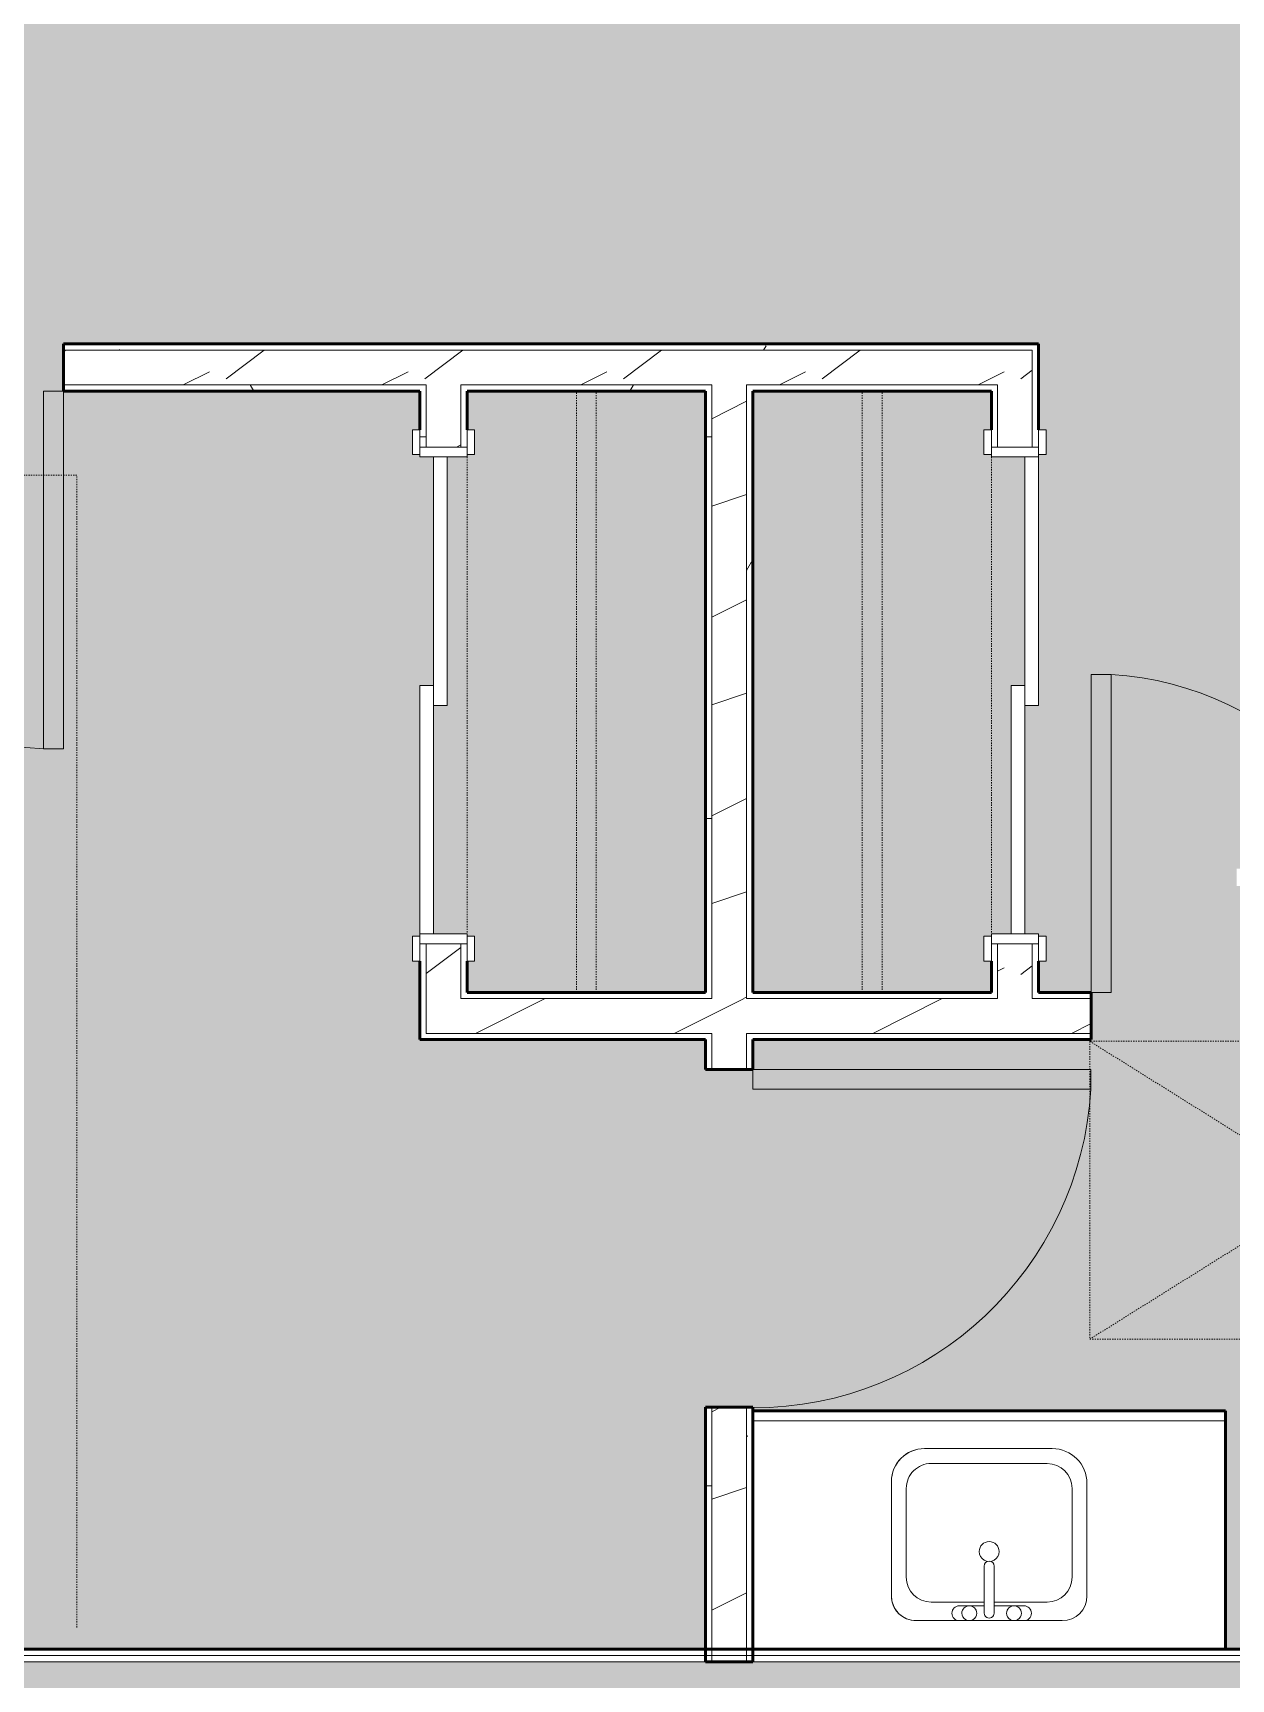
# Model space of a CAD drawing. Header units: inches. Extents: x -4294 to -464, y 9706 to 12475.
# Drawn here: x -3676.9 to -3556.3, y 10838.2 to 11003.9 of the extents above; entities that cross this region are included whole.
import ezdxf

# ---------------------------------------------------------------- set-up
doc = ezdxf.new("R2010")
doc.units = ezdxf.units.IN
doc.header["$MEASUREMENT"] = 0
doc.linetypes.add('Dash', pattern=[0.25, 0.125, -0.125])
for name, color, linetype, lineweight in [('0-1', 7, 'Continuous', 5), ('0-2', 50, 'Continuous', 13), ('A-AREA-PATT-5', 41, 'Continuous', 9), ('A-DOOR-1', 7, 'Continuous', 9), ('A-DOOR-2', 90, 'Continuous', 20), ('A-DOOR-FRAM-1', 90, 'Continuous', 20), ('A-GENM-HDLN-1', 7, 'Dash', 9), ('A-WALL', 113, 'Continuous', 13), ('A-WALL-2', 250, 'Continuous', 50), ('A-WALL-3', 50, 'Continuous', 13), ('A-WALL-PATT-1', 7, 'Continuous', 9), ('A-WALL-PATT-2', 8, 'Continuous', 9), ('A-WALL-PATT-5', 111, 'Continuous', 9), ('I-FURN-1', 7, 'Continuous', 9), ('I-FURN-HDLN-1', 7, 'Dash', 9), ('I-WALL-1', 2, 'Continuous', 50), ('P-SANR-FIXT-1', 7, 'Continuous', 9), ('Q-CASE-1', 250, 'Continuous', 50), ('Q-CASE-2', 7, 'Continuous', 9), ('Q-CASE-HDLN-1', 7, 'Dash', 9)]:
    doc.layers.add(name, color=color, linetype=linetype, lineweight=lineweight)
pattern_1 = [(0, (0, 0), (38.4, 9.6), [1.584, -27.216, 1.584, -27.216, -153.6]), (0, (0, 0), (38.4, 9.6), [-57.6, 1.584, -56.016, 1.584, -27.216, -67.2]), (0, (0, 0), (38.4, 9.6), [-144, 1.584, -17.616, 1.584, -46.416]), (120, (14.4, 4.8), (-27.513844, 28.4553755), [1.584, -27.216, 1.584, -27.216, -153.6]), (120, (14.4, 4.8), (-27.513844, 28.4553755), [-57.6, 1.584, -56.016, 1.584, -27.216, -67.2]), (120, (14.4, 4.8), (-27.513844, 28.4553755), [-144, 1.584, -17.616, 1.584, -46.416]), (240, (19.2, 24), (-10.886156, -38.0553755), [1.584, -27.216, 1.584, -27.216, -153.6]), (240, (19.2, 24), (-10.886156, -38.0553755), [-57.6, 1.584, -56.016, 1.584, -27.216, -67.2]), (240, (19.2, 24), (-10.886156, -38.0553755), [-144, 1.584, -17.616, 1.584, -46.416])]
pattern_2 = [(216.87, (7.997, 19.992), (59.9755286, 39.9843071), [9.996, -89.964]), (206.565, (19.992, 13.994), (-19.991807, -19.992219), [22.352, -22.352]), (198.435, (19.992, 3.998), (-39.983821, -19.991955), [12.644, -50.576])]

# ---------------------------------------------------------------- blocks, each defined once
blk = doc.blocks.new('Single-Flush - 32_ x 84_-1372863-FLOOR PLAN - 2ND FLOOR')
at = {"layer": 'A-DOOR-1'}
blk.add_arc((16, -2.38), 32.07, 180, 266.4241, dxfattribs=at)
at = {"layer": 'A-DOOR-2'}
for p, q in [((14, -2.38), (14, -34.38)), ((16, -2.38), (14, -2.38)), ((16, -2.38), (16, -34.38)), ((16, -34.38), (14, -34.38))]:
    blk.add_line(p, q, dxfattribs=at)
blk = doc.blocks.new('Single-Flush - 36_ x 84_-1372824-FLOOR PLAN - 2ND FLOOR')
at = {"layer": 'A-DOOR-1'}
blk.add_arc((18, -2.38), 36.07, 180, 266.8211, dxfattribs=at)
at = {"layer": 'A-DOOR-2'}
for p, q in [((16, -2.38), (16, -38.39)), ((18, -2.38), (16, -2.38)), ((18, -2.38), (18, -38.39)), ((18, -38.39), (16, -38.39))]:
    blk.add_line(p, q, dxfattribs=at)
blk = doc.blocks.new('Single-Flush - 34_ x 84_-1372834-FLOOR PLAN - 2ND FLOOR')
at = {"layer": 'A-DOOR-1'}
blk.add_arc((17, -2.38), 34.07, 180, 266.6343, dxfattribs=at)
at = {"layer": 'A-DOOR-2'}
for p, q in [((15, -2.38), (15, -36.38)), ((17, -2.38), (15, -2.38)), ((17, -2.38), (17, -36.38)), ((17, -36.38), (15, -36.38))]:
    blk.add_line(p, q, dxfattribs=at)
blk = doc.blocks.new('M_Sink Vanity-Square - 500 x 440mm-1352614-FLOOR PLAN - 2ND FLOOR')
at = {"layer": 'P-SANR-FIXT-1'}
for p, q in [((7.96, 7.09), (-6.72, 7.09)), ((7.96, 7.09), (-6.72, 7.09)), ((3.62, 7.09), (-2.88, 7.09)), ((0.12, 5.22), (-5.22, 5.22)), ((-2.88, 5.59), (0.12, 5.59)), ((0.12, 6.33), (0.12, 1.59)), ((1.12, 6.33), (1.12, 1.59)), ((1.12, 5.59), (3.62, 5.59)), ((6.46, 5.22), (1.12, 5.22)), ((-9.22, 4.59), (-9.22, -6.73)), ((-9.22, 4.59), (-9.22, -6.73)), ((10.46, -6.91), (10.46, 4.59)), ((10.46, -6.91), (10.46, 4.59)), ((-7.72, 2.72), (-7.72, -6.23)), ((8.96, -6.23), (8.96, 2.72)), ((-5.22, -8.73), (6.46, -8.73)), ((-5.72, -10.23), (7.14, -10.23)), ((-5.72, -10.23), (7.14, -10.23))]:
    blk.add_line(p, q, dxfattribs=at)
for centre, radius, start, end in [((-6.72, 4.59), 2.5, 90, 180), ((-6.72, 4.59), 2.5, 90, 180), ((-2.88, 6.34), 0.75, 90, 270), ((-1.88, 6.34), 0.75, 360, 180), ((0.62, 6.33), 0.5, 360, 180), ((2.62, 6.34), 0.75, 360, 180), ((3.62, 6.34), 0.75, 270, 90), ((7.96, 4.59), 2.5, 0, 90), ((7.96, 4.59), 2.5, 360, 90), ((-5.22, 2.72), 2.5, 90, 180), ((-1.88, 6.34), 0.75, 180, 0), ((2.62, 6.34), 0.75, 180, 360), ((6.46, 2.72), 2.5, 0, 90), ((0.62, 0.13), 1, 360, 180), ((0.62, 0.13), 1, 180, 0), ((0.62, 1.59), 0.5, 180, 0), ((-5.22, -6.23), 2.5, 180, 270), ((6.46, -6.23), 2.5, 270, 0), ((-5.72, -6.73), 3.5, 180, 270), ((-5.72, -6.73), 3.5, 180, 270), ((7.14, -6.91), 3.32, 270, 360), ((7.14, -6.91), 3.32, 270, 0)]:
    blk.add_arc(centre, radius, start, end, dxfattribs=at)
blk = doc.blocks.new('OD_CW_Base Cabinet - OD_CW_Base Cabinet-1870313-FLOOR PLAN - 2ND FLOOR')
at = {"layer": 'Q-CASE-1'}
for p, q in [((0.74, 0), (48.31, 0)), ((48.31, 0), (48.31, -24))]:
    blk.add_line(p, q, dxfattribs=at)
at = {"layer": 'Q-CASE-2'}
for p, q in [((0.74, 0), (48.31, 0)), ((48.31, -1), (0.74, -1)), ((0.74, -1), (48.31, -1)), ((48.31, 0), (48.31, -1)), ((48.31, -1), (48.31, -24))]:
    blk.add_line(p, q, dxfattribs=at)
blk = doc.blocks.new('OD_CW_Closet - OD_CW_Closet-1901942-FLOOR PLAN - 2ND FLOOR')
at = {"layer": 'Q-CASE-HDLN-1'}
for p, q in [((0.74, -24), (0.74, 0)), ((0.74, 0), (61.26, 0)), ((61.26, 0), (61.26, -24)), ((0.74, -11), (61.26, -11)), ((0.74, -13), (61.26, -13)), ((3.89, -24), (0.74, -24)), ((54.64, -24), (6.64, -24)), ((61.26, -24), (57.39, -24))]:
    blk.add_line(p, q, dxfattribs=at)
blk = doc.blocks.new('ADA Clearances - 30_x48_-1721371-FLOOR PLAN - 2ND FLOOR')
at = {"layer": 'A-GENM-HDLN-1'}
for p, q in [((15, -24), (-15, 24)), ((-15, -24), (15, 24)), ((15, 24), (-15, 24)), ((-15, 24), (-15, -24)), ((15, 8.9), (15, 24)), ((15, -24), (15, 6.44)), ((-15, -24), (15, -24))]:
    blk.add_line(p, q, dxfattribs=at)
blk = doc.blocks.new('Bed-Standard - King 78_ x 80_-V8-FLOOR PLAN - 2ND FLOOR')
at = {"layer": 'I-FURN-1'}
for p, q in [((49.69, 38.2), (-28.31, 38.2)), ((-28.31, 38.2), (-28.31, -41.8)), ((49.69, -41.8), (49.69, 38.2)), ((-25.31, 36.2), (-25.31, 24.2)), ((-25.31, 36.2), (46.69, 36.2)), ((46.69, 36.2), (46.69, 24.2)), ((49.69, 24.2), (-28.31, 17.63)), ((-25.31, 24.2), (46.69, 24.2)), ((-28.31, -41.8), (49.69, -41.8))]:
    blk.add_line(p, q, dxfattribs=at)
at = {"layer": 'I-FURN-HDLN-1'}
for p, q in [((-64.31, 38.2), (-64.31, -77.8)), ((73.69, -77.8), (73.69, 38.2)), ((-64.31, -77.8), (73.69, -77.8))]:
    blk.add_line(p, q, dxfattribs=at)
blk = doc.blocks.new('FOLDING_SLIDING CLOSET - 48_ x 80_-1372832-FLOOR PLAN - 2ND FLOOR')
at = {"layer": 'A-DOOR-1'}
for p, q in [((-24.25, 3), (-26.75, 3)), ((-26.75, 3), (-26.75, 2.25)), ((-26.75, 2.25), (-24.25, 2.25)), ((-24.25, 2.25), (-24.25, 3)), ((26.75, 3), (24.25, 3)), ((24.25, 3), (24.25, 2.25)), ((24.25, 2.25), (26.75, 2.25)), ((26.75, 2.25), (26.75, 3)), ((-24.25, -2.5), (-26.75, -2.5)), ((-26.75, -2.5), (-26.75, -3.25)), ((-26.75, -3.25), (-24.25, -3.25)), ((-24.25, -3.25), (-24.25, -2.5)), ((26.75, -2.5), (24.25, -2.5)), ((24.25, -2.5), (24.25, -3.25)), ((24.25, -3.25), (26.75, -3.25)), ((26.75, -3.25), (26.75, -2.5))]:
    blk.add_line(p, q, dxfattribs=at)
at = {"layer": 'A-DOOR-2'}
for p, q in [((1, 2.25), (-24, 2.25)), ((-24, 2.25), (-24, 0.87)), ((1, 0.87), (1, 2.25)), ((-24, 0.87), (1, 0.87)), ((24, 0.87), (-1, 0.87)), ((-1, 0.87), (-1, -0.5)), ((24, -0.5), (24, 0.87)), ((-1, -0.5), (24, -0.5))]:
    blk.add_line(p, q, dxfattribs=at)
at = {"layer": 'A-DOOR-FRAM-1'}
for p, q in [((-24, 2.25), (-25, 2.25)), ((-25, 2.25), (-25, -2.5)), ((-24, -2.5), (-24, 2.25)), ((24, 2.25), (24, -2.5)), ((25, 2.25), (24, 2.25)), ((25, -2.5), (25, 2.25)), ((-25, -2.5), (-24, -2.5)), ((24, -2.5), (25, -2.5))]:
    blk.add_line(p, q, dxfattribs=at)
blk = doc.blocks.new('OD_CW_Closet - OD_CW_Closet-1902250-FLOOR PLAN - 2ND FLOOR')
at = {"layer": 'Q-CASE-HDLN-1'}
for p, q in [((3.89, 24), (0.74, 24)), ((0.74, 24), (0.74, 0)), ((54.64, 24), (6.64, 24)), ((61.26, 24), (57.39, 24)), ((61.26, 0), (61.26, 24)), ((0.74, 13), (61.26, 13)), ((0.74, 11), (61.26, 11)), ((0.74, 0), (61.26, 0))]:
    blk.add_line(p, q, dxfattribs=at)
blk = doc.blocks.new('CTR - 1st Phase - Unit Layouts_rvt-1-FLOOR PLAN - 2ND FLOOR')
at = {"layer": 'A-WALL-PATT-1'}
h = blk.add_hatch(dxfattribs=at)
h.set_pattern_fill('FP_1', color=256, style=0, pattern_type=2)
h.set_pattern_definition(pattern_1)
h.paths.add_polyline_path([(-3718.9, 10971.96), (-3709.8, 10971.96), (-3709.8, 10972.59), (-3852.47, 10972.59), (-3852.47, 10971.96), (-3780.55, 10971.96)], flags=0)
h.paths.add_polyline_path([(-3579.8, 10971.96), (-3576.3, 10971.96), (-3576.3, 10972.59), (-3673.8, 10972.59), (-3673.8, 10971.96), (-3580.42, 10971.96)], flags=0)
h = blk.add_hatch(dxfattribs=at)
h.set_pattern_fill('FP_1', color=256, style=0, pattern_type=2)
h.set_pattern_definition(pattern_1)
h.paths.add_polyline_path([(-3851.85, 10967.84), (-3709.8, 10967.84), (-3709.8, 10968.46), (-3852.47, 10968.46), (-3852.47, 10967.84)], flags=0)
h.paths.add_polyline_path([(-3637.92, 10967.84), (-3637.3, 10967.84), (-3637.3, 10968.46), (-3673.8, 10968.46), (-3673.8, 10967.84), (-3670.29, 10967.84)], flags=0)
h.paths.add_polyline_path([(-3633.17, 10967.84), (-3608.55, 10967.84), (-3608.55, 10968.46), (-3633.8, 10968.46), (-3633.8, 10967.84)], flags=0)
h.paths.add_polyline_path([(-3605.05, 10967.84), (-3580.42, 10967.84), (-3580.42, 10968.46), (-3605.05, 10968.46)], flags=0)
h = blk.add_hatch(dxfattribs=at)
h.set_pattern_fill('FP_1', color=256, style=0, pattern_type=2)
h.set_pattern_definition(pattern_1)
h.paths.add_polyline_path([(-3637.3, 10902.56), (-3637.3, 10912.21), (-3637.92, 10912.21), (-3637.92, 10902.56)], flags=0)
h.paths.add_polyline_path([(-3637.3, 10962.21), (-3637.3, 10967.84), (-3637.92, 10967.84), (-3637.92, 10962.21)], flags=0)
h = blk.add_hatch(dxfattribs=at)
h.set_pattern_fill('FP_1', color=256, style=0, pattern_type=2)
h.set_pattern_definition(pattern_1)
h.paths.add_polyline_path([(-3609.14, 10841.19), (-3608.55, 10841.19), (-3608.55, 10865.56), (-3609.17, 10865.56), (-3609.17, 10841.19)], flags=0)
h.paths.add_polyline_path([(-3609.17, 10899.56), (-3608.55, 10899.56), (-3608.55, 10902.56), (-3609.17, 10902.56), (-3609.17, 10902.45)], flags=0)
h.paths.add_polyline_path([(-3609.17, 10907.31), (-3608.55, 10907.31), (-3608.55, 10967.84), (-3609.17, 10967.84), (-3609.17, 10910.21)], flags=0)
h = blk.add_hatch(dxfattribs=at)
h.set_pattern_fill('FP_1', color=256, style=0, pattern_type=2)
h.set_pattern_definition(pattern_1)
h.paths.add_polyline_path([(-3605.05, 10841.19), (-3604.42, 10841.19), (-3604.42, 10865.56), (-3605.05, 10865.56), (-3605.05, 10847.93)], flags=0)
h.paths.add_polyline_path([(-3604.42, 10899.56), (-3604.42, 10902.56), (-3605.05, 10902.56), (-3605.05, 10899.56)], flags=0)
h.paths.add_polyline_path([(-3604.42, 10907.31), (-3604.42, 10967.84), (-3605.05, 10967.84), (-3605.05, 10907.31)], flags=0)
at = {"layer": 'A-WALL-PATT-2'}
h = blk.add_hatch(dxfattribs=at)
h.set_pattern_fill('FP_2', color=256, style=0, pattern_type=2)
h.set_pattern_definition(pattern_2)
h.paths.add_polyline_path([(-3852.47, 10968.46), (-3709.8, 10968.46), (-3709.8, 10971.96), (-3852.47, 10971.96)], flags=0)
h.paths.add_polyline_path([(-3637.3, 10968.46), (-3579.8, 10968.48), (-3579.8, 10971.96), (-3673.8, 10971.96), (-3673.8, 10968.46), (-3670.29, 10968.46)], flags=0)
h = blk.add_hatch(dxfattribs=at)
h.set_pattern_fill('FP_2', color=256, style=0, pattern_type=2)
h.set_pattern_definition(pattern_2)
h.paths.add_polyline_path([(-3576.3, 10906.69), (-3576.3, 10912.21), (-3579.8, 10912.21), (-3579.8, 10906.69)], flags=0)
h.paths.add_polyline_path([(-3577.05, 10962.21), (-3576.3, 10962.21), (-3576.3, 10971.96), (-3579.8, 10971.96), (-3579.8, 10962.21)], flags=0)
h = blk.add_hatch(dxfattribs=at)
h.set_pattern_fill('FP_2', color=256, style=0, pattern_type=2)
h.set_pattern_definition(pattern_2)
h.paths.add_polyline_path([(-3633.8, 10903.19), (-3633.8, 10912.21), (-3637.3, 10912.21), (-3637.3, 10903.19)], flags=0)
h.paths.add_polyline_path([(-3635.17, 10962.21), (-3633.8, 10962.21), (-3633.8, 10968.46), (-3637.3, 10968.46), (-3637.3, 10962.21), (-3636.55, 10962.21)], flags=0)
h = blk.add_hatch(dxfattribs=at)
h.set_pattern_fill('FP_2', color=256, style=0, pattern_type=2)
h.set_pattern_definition(pattern_2)
h.paths.add_polyline_path([(-3608.55, 10841.19), (-3605.05, 10841.19), (-3605.05, 10865.56), (-3608.55, 10865.56), (-3608.55, 10847.93)], flags=0)
h.paths.add_polyline_path([(-3605.05, 10899.56), (-3605.05, 10903.19), (-3608.55, 10903.19), (-3608.55, 10899.56)], flags=0)
h.paths.add_polyline_path([(-3605.05, 10906.69), (-3605.05, 10968.46), (-3608.55, 10968.46), (-3608.55, 10906.69)], flags=0)
h = blk.add_hatch(dxfattribs=at)
h.set_pattern_fill('FP_2', color=256, style=0, pattern_type=2)
h.set_pattern_definition(pattern_2)
h.paths.add_polyline_path([(-3633.8, 10903.19), (-3570.37, 10903.19), (-3570.37, 10906.69), (-3633.8, 10906.67), (-3633.8, 10903.21)], flags=0)
h.paths.add_polyline_path([(-3488.41, 10903.19), (-3482.72, 10903.19), (-3482.72, 10906.69), (-3538.37, 10906.69), (-3538.37, 10903.19), (-3494.91, 10903.19)], flags=0)
at = {"layer": 'A-WALL-2'}
for p, q in [((-3580.42, 10972.59), (-3673.8, 10972.59)), ((-3673.8, 10972.59), (-3673.8, 10967.84)), ((-3576.3, 10972.59), (-3580.42, 10972.59)), ((-3575.67, 10972.59), (-3576.3, 10972.59)), ((-3575.67, 10963.96), (-3575.67, 10972.59)), ((-3673.8, 10967.84), (-3637.92, 10967.84)), ((-3637.92, 10967.84), (-3637.92, 10963.96)), ((-3633.17, 10967.84), (-3609.17, 10967.84)), ((-3633.17, 10963.96), (-3633.17, 10967.84)), ((-3609.17, 10967.84), (-3609.17, 10907.31)), ((-3604.42, 10967.84), (-3580.42, 10967.84)), ((-3604.42, 10907.31), (-3604.42, 10967.84)), ((-3580.42, 10967.84), (-3580.42, 10963.96)), ((-3637.92, 10910.46), (-3637.92, 10902.56)), ((-3633.17, 10907.31), (-3633.17, 10910.46)), ((-3580.42, 10910.46), (-3580.42, 10907.31)), ((-3575.67, 10907.31), (-3575.67, 10910.46)), ((-3609.17, 10907.31), (-3633.17, 10907.31)), ((-3580.42, 10907.31), (-3604.42, 10907.31)), ((-3570.37, 10907.31), (-3575.67, 10907.31)), ((-3570.37, 10902.56), (-3570.37, 10907.31)), ((-3637.92, 10902.56), (-3637.3, 10902.56)), ((-3637.3, 10902.56), (-3633.17, 10902.56)), ((-3633.17, 10902.56), (-3609.17, 10902.56)), ((-3609.17, 10902.56), (-3609.17, 10899.56)), ((-3604.42, 10902.56), (-3570.37, 10902.56)), ((-3604.42, 10899.56), (-3604.42, 10902.56)), ((-3609.17, 10899.56), (-3604.42, 10899.56)), ((-3609.17, 10865.56), (-3609.17, 10839.94)), ((-3604.42, 10865.56), (-3609.17, 10865.56)), ((-3604.42, 10839.94), (-3604.42, 10865.56)), ((-3609.17, 10839.94), (-3604.42, 10839.94))]:
    blk.add_line(p, q, dxfattribs=at)
at = {"layer": 'A-WALL-3'}
for p, q in [((-3580.42, 10971.96), (-3673.8, 10971.96)), ((-3580.42, 10971.96), (-3579.8, 10971.96)), ((-3579.8, 10971.96), (-3576.3, 10971.96)), ((-3576.3, 10971.96), (-3576.3, 10962.21)), ((-3637.3, 10968.46), (-3673.8, 10968.46)), ((-3637.3, 10968.46), (-3637.3, 10967.84)), ((-3608.55, 10968.46), (-3633.8, 10968.46)), ((-3633.8, 10968.46), (-3633.8, 10967.84)), ((-3608.55, 10968.46), (-3608.55, 10967.84)), ((-3580.42, 10968.46), (-3605.05, 10968.46)), ((-3605.05, 10967.84), (-3605.05, 10968.46)), ((-3580.42, 10968.46), (-3579.8, 10968.46)), ((-3579.8, 10968.46), (-3579.8, 10962.21)), ((-3637.3, 10967.84), (-3637.3, 10962.21)), ((-3633.8, 10967.84), (-3633.8, 10962.21)), ((-3608.55, 10907.31), (-3608.55, 10967.84)), ((-3605.05, 10907.31), (-3605.05, 10967.84)), ((-3637.3, 10912.21), (-3637.3, 10903.19)), ((-3633.8, 10912.21), (-3633.8, 10906.69)), ((-3579.8, 10912.21), (-3579.8, 10907.31)), ((-3576.3, 10912.21), (-3576.3, 10907.31)), ((-3608.55, 10906.69), (-3608.55, 10907.31)), ((-3608.55, 10907.31), (-3608.55, 10906.69)), ((-3605.05, 10907.31), (-3605.05, 10906.69)), ((-3605.05, 10906.69), (-3605.05, 10907.31)), ((-3579.8, 10906.69), (-3579.8, 10907.31)), ((-3576.3, 10906.69), (-3576.3, 10907.31)), ((-3633.17, 10906.69), (-3633.8, 10906.69)), ((-3633.17, 10906.69), (-3608.55, 10906.69)), ((-3605.05, 10906.69), (-3579.8, 10906.69)), ((-3576.3, 10906.69), (-3570.37, 10906.69)), ((-3633.8, 10903.19), (-3637.3, 10903.19)), ((-3633.17, 10903.19), (-3633.8, 10903.19)), ((-3633.17, 10903.19), (-3608.55, 10903.19)), ((-3608.55, 10902.56), (-3608.55, 10903.19)), ((-3608.55, 10903.19), (-3608.55, 10902.56)), ((-3608.55, 10899.56), (-3608.55, 10902.56)), ((-3605.05, 10903.19), (-3605.05, 10902.56)), ((-3605.05, 10903.19), (-3570.37, 10903.19)), ((-3605.05, 10902.56), (-3605.05, 10903.19)), ((-3605.05, 10899.56), (-3605.05, 10902.56)), ((-3608.55, 10839.94), (-3608.55, 10865.56)), ((-3605.05, 10839.94), (-3605.05, 10865.56))]:
    blk.add_line(p, q, dxfattribs=at)
at = {"layer": '0-2'}
for name, p in [('Single-Flush - 36_ x 84_-1372824-FLOOR PLAN - 2ND FLOOR', (-3691.8, 10970.21)), ('OD_CW_Base Cabinet - OD_CW_Base Cabinet-1870313-FLOOR PLAN - 2ND FLOOR', (-3605.16, 10865.19))]:
    blk.add_blockref(name, p, dxfattribs=at)
for name, p, rotation in [('OD_CW_Closet - OD_CW_Closet-1902250-FLOOR PLAN - 2ND FLOOR', (-3609.17, 10906.58), 90.00000000003098), ('OD_CW_Closet - OD_CW_Closet-1901942-FLOOR PLAN - 2ND FLOOR', (-3604.42, 10906.58), 89.99999999996905), ('FOLDING_SLIDING CLOSET - 48_ x 80_-1372832-FLOOR PLAN - 2ND FLOOR', (-3635.67, 10937.21), 89.99999999997272), ('FOLDING_SLIDING CLOSET - 48_ x 80_-1372832-FLOOR PLAN - 2ND FLOOR', (-3577.92, 10937.21), 270.0000000000273), ('Bed-Standard - King 78_ x 80_-V8-FLOOR PLAN - 2ND FLOOR', (-3736.75, 10881.58), 180), ('Single-Flush - 32_ x 84_-1372863-FLOOR PLAN - 2ND FLOOR', (-3554.37, 10904.94), 180), ('ADA Clearances - 30_x48_-1721371-FLOOR PLAN - 2ND FLOOR', (-3546.52, 10887.4), 269.9999999999994), ('Single-Flush - 34_ x 84_-1372834-FLOOR PLAN - 2ND FLOOR', (-3606.8, 10882.56), 90.0000000000212), ('M_Sink Vanity-Square - 500 x 440mm-1352614-FLOOR PLAN - 2ND FLOOR', (-3580.02, 10851.16), 180)]:
    blk.add_blockref(name, p, dxfattribs=dict(at, rotation=rotation))

msp = doc.modelspace()

# ---------------------------------------------------------------- hatches: boundary and pattern name
at = {"layer": 'A-AREA-PATT-5'}
h = msp.add_hatch(color=256, dxfattribs=at)
h.paths.add_polyline_path([(-3519.7487, 10918.0269), (-3555.7487, 10918.0269), (-3555.7487, 10919.7769), (-3519.7487, 10919.7769), (-3519.7487, 10918.6519)], flags=0)
h.paths.add_polyline_path([(-3504.9237, 10968.9894), (-3540.9237, 10968.9894), (-3540.9237, 10970.7394), (-3504.9237, 10970.7394)], flags=0)
h.paths.add_polyline_path([(-3821.9487, 10841.1894), (-3609.1737, 10841.1894), (-3609.1737, 10865.5644), (-3604.4237, 10865.5644), (-3604.4237, 10865.1894), (-3556.8487, 10865.1894), (-3556.8487, 10841.1894), (-3548.825, 10841.1894), (-3548.825, 10848.9156), (-3548.698, 10849.88), (-3548.3257, 10850.7787), (-3547.7336, 10851.5505), (-3546.9618, 10852.1426), (-3546.0632, 10852.5149), (-3545.0224, 10852.6418), (-3543.7104, 10852.6418), (-3544.0581, 10855.6656), (-3545.2797, 10856.7182), (-3545.8166, 10857.6656), (-3546.1744, 10859.1751), (-3546.2616, 10859.6694), (-3546.3487, 10860.6656), (-3546.1744, 10862.658), (-3545.6365, 10864.6656), (-3544.9085, 10866.6656), (-3543.9597, 10868.689), (-3542.5885, 10870.6656), (-3541.5885, 10871.6656), (-3540.7225, 10872.1656), (-3539.3487, 10872.6656), (-3538.3487, 10872.6656), (-3536.975, 10872.1656), (-3536.109, 10871.6656), (-3535.109, 10870.6656), (-3533.7215, 10868.6656), (-3532.7889, 10866.6656), (-3531.9334, 10864.1894), (-3531.523, 10862.658), (-3531.3487, 10860.6656), (-3531.523, 10859.1751), (-3531.6129, 10858.6656), (-3531.8808, 10857.6656), (-3532.4639, 10856.652), (-3533.6394, 10855.6656), (-3533.9871, 10852.6418), (-3532.4639, 10852.6241), (-3531.6343, 10852.5149), (-3530.7356, 10852.1426), (-3529.9639, 10851.5505), (-3529.3717, 10850.7787), (-3528.9995, 10849.88), (-3528.8725, 10848.9156), (-3528.8725, 10841.1894), (-3522.8487, 10841.1894), (-3522.8487, 10841.3144), (-3518.0987, 10841.3144), (-3518.0987, 10841.1894), (-3483.9737, 10841.1894), (-3483.9737, 10902.5644), (-3538.3737, 10902.5644), (-3538.3737, 10907.3144), (-3520.7487, 10907.3144), (-3520.7487, 10916.0269), (-3519.7487, 10916.0269), (-3519.7487, 10918.0269), (-3517.8112, 10918.0269), (-3517.8112, 10918.6519), (-3515.9362, 10918.6519), (-3515.9362, 10918.0269), (-3513.9987, 10918.0269), (-3513.9987, 10916.0269), (-3515.9987, 10916.0269), (-3515.9987, 10907.3144), (-3483.9737, 10907.3144), (-3483.9737, 10959.9894), (-3515.9987, 10959.9894), (-3515.9987, 10956.0269), (-3513.9987, 10956.0269), (-3513.9987, 10954.0269), (-3515.9362, 10954.0269), (-3515.9362, 10953.4019), (-3517.8112, 10953.4019), (-3517.8112, 10954.0269), (-3519.7487, 10954.0269), (-3519.7487, 10956.0269), (-3520.7487, 10956.0269), (-3520.7487, 10964.7394), (-3504.9237, 10964.7394), (-3504.8992, 10968.9894), (-3502.9862, 10968.9894), (-3502.9862, 10969.6144), (-3501.9237, 10969.6144), (-3501.9237, 11004.3644), (-3502.9862, 11004.3644), (-3502.9862, 11004.9894), (-3504.9237, 11004.9894), (-3504.9237, 11033.1894), (-3517.3487, 11033.1894), (-3517.3487, 11068.9394), (-3509.3487, 11068.9394), (-3509.3487, 11099.1894), (-3523.8789, 11099.1894), (-3523.8789, 11098.8144), (-3547.8789, 11098.8144), (-3547.8789, 11099.1894), (-3578.9737, 11099.1894), (-3578.9737, 11041.1894), (-3577.4923, 11041.1673), (-3577.4064, 11041.1317), (-3577.3487, 11040.9925), (-3577.3277, 11040.0965), (-3577.0987, 11040.0965), (-3577.0987, 11037.4733), (-3576.8487, 11037.4733), (-3576.8487, 11036.8827), (-3577.0987, 11036.8827), (-3577.0987, 11036.2922), (-3576.8487, 11036.2922), (-3576.8487, 11035.7016), (-3577.0987, 11035.7016), (-3577.0987, 11035.1111), (-3576.8487, 11035.1111), (-3576.8487, 11034.5205), (-3577.0987, 11034.5205), (-3577.0987, 11033.93), (-3576.8487, 11033.93), (-3576.8487, 11033.3394), (-3577.0987, 11033.3394), (-3577.0987, 11023.9484), (-3576.8487, 11023.9484), (-3576.8487, 11022.047), (-3577.0987, 11022.047), (-3577.0987, 11018.2823), (-3577.3487, 11018.2823), (-3577.3487, 11017.3862), (-3577.5456, 11017.1894), (-3578.9737, 11017.1894), (-3578.9737, 11014.5894), (-3614.9737, 11014.5894), (-3614.9737, 11022.1379), (-3622.0482, 11022.1379), (-3622.0482, 11038.6379), (-3614.9737, 11038.6379), (-3614.9737, 11051.2593), (-3622.0482, 11051.2593), (-3622.0482, 11067.7593), (-3614.9737, 11067.7593), (-3614.9737, 11081.3806), (-3622.0482, 11081.3806), (-3622.0482, 11097.8806), (-3614.9737, 11097.8806), (-3614.9737, 11123.1894), (-3728.412, 11123.1894), (-3728.412, 11107.0644), (-3746.412, 11107.0644), (-3746.412, 11111.0644), (-3782.412, 11111.0644), (-3782.412, 11107.0644), (-3800.412, 11107.0644), (-3800.412, 11123.1894), (-3851.8487, 11123.1894), (-3851.8487, 10972.5894), (-3709.7987, 10972.5894), (-3709.7987, 10967.8394), (-3851.8487, 10967.8394), (-3851.8487, 10937.5293), (-3824.3237, 10937.5293), (-3824.3237, 10938.8269), (-3819.5737, 10938.8269), (-3819.5737, 10932.7793), (-3851.8487, 10932.7793), (-3851.8487, 10841.1894), (-3846.3655, 10841.1894)], flags=0)
h.paths.add_polyline_path([(-3708.4337, 10843.3769), (-3786.4337, 10843.3769), (-3786.4337, 10923.3769), (-3708.4337, 10923.3769), (-3708.4337, 10868.689)], flags=0)
h.paths.add_polyline_path([(-3706.5018, 10843.8769), (-3706.5018, 10861.8769), (-3688.5018, 10861.8769), (-3688.5018, 10843.8769)], flags=0)
h.paths.add_polyline_path([(-3808.4337, 10843.8769), (-3808.4337, 10861.8769), (-3790.4337, 10861.8769), (-3790.4337, 10843.8769)], flags=0)
h.paths.add_polyline_path([(-3518.7237, 10861.3144), (-3522.8487, 10861.3144), (-3522.8487, 10866.5644), (-3484.4737, 10866.5644), (-3484.4737, 10861.8144), (-3518.0987, 10861.8144), (-3518.0987, 10861.3144)], flags=0)
h.paths.add_polyline_path([(-3605.0487, 10899.5644), (-3609.1737, 10899.5644), (-3609.1737, 10902.5644), (-3637.9237, 10902.5644), (-3637.9237, 10910.4644), (-3638.6737, 10910.4644), (-3638.6737, 10912.9644), (-3637.9237, 10912.9644), (-3637.9237, 10938.2144), (-3636.5487, 10938.2144), (-3636.5487, 10961.2144), (-3637.9237, 10961.2144), (-3637.9237, 10961.4644), (-3638.6737, 10961.4644), (-3638.6737, 10963.9644), (-3637.9237, 10963.9644), (-3637.9237, 10967.8394), (-3673.7987, 10967.8394), (-3673.7987, 10972.5894), (-3575.6737, 10972.5894), (-3575.6737, 10963.9644), (-3574.9237, 10963.9644), (-3574.9237, 10961.4644), (-3575.6737, 10961.4644), (-3575.6737, 10936.2144), (-3577.0487, 10936.2144), (-3577.0487, 10913.2144), (-3575.6737, 10913.2144), (-3575.6737, 10912.9644), (-3574.9237, 10912.9644), (-3574.9237, 10910.4644), (-3575.6737, 10910.4644), (-3575.6737, 10907.3144), (-3570.3737, 10907.3144), (-3570.3737, 10902.5644), (-3604.4237, 10902.5644), (-3604.4237, 10899.5644)], flags=0)
h.paths.add_polyline_path([(-3633.1737, 10907.3144), (-3609.1737, 10907.3144), (-3609.1737, 10967.8394), (-3633.1737, 10967.8394), (-3633.1737, 10963.9644), (-3632.4237, 10963.9644), (-3632.4237, 10961.4644), (-3633.1737, 10961.4644), (-3633.1765, 10961.2144), (-3635.1737, 10961.2144), (-3635.1737, 10936.2144), (-3636.5487, 10936.2144), (-3636.5487, 10913.2144), (-3633.1737, 10913.2144), (-3633.1737, 10912.9644), (-3632.4237, 10912.9644), (-3632.4237, 10910.4644), (-3633.1737, 10910.4644)], flags=0)
h.paths.add_polyline_path([(-3596.9737, 10907.3144), (-3580.4237, 10907.3144), (-3580.4237, 10910.4644), (-3581.1737, 10910.4644), (-3581.1737, 10912.9644), (-3580.4237, 10912.9644), (-3580.4237, 10913.2144), (-3578.4237, 10913.2144), (-3578.4237, 10938.2144), (-3577.0487, 10938.2144), (-3577.0487, 10961.2144), (-3580.4237, 10961.2144), (-3580.4237, 10961.4644), (-3581.1737, 10961.4644), (-3581.1737, 10963.9644), (-3580.4237, 10963.9644), (-3580.4237, 10967.8394), (-3604.4237, 10967.8394), (-3604.4237, 10907.3144)], flags=0)
h.paths.add_polyline_path([(-3488.4144, 10925.4218), (-3514.4144, 10925.4218), (-3514.4144, 10950.4218), (-3488.4144, 10950.4218), (-3488.4144, 10929.7361)], flags=0)
h.paths.add_polyline_path([(-3835.6754, 10939.5769), (-3851.4737, 10939.5769), (-3851.4737, 10967.5769), (-3826.2237, 10967.5769), (-3826.2237, 10966.5641), (-3825.7237, 10966.5267), (-3825.7237, 10965.8397), (-3826.2237, 10965.8397), (-3826.2237, 10949.5684), (-3825.7237, 10949.5434), (-3825.7237, 10949.0854), (-3826.2237, 10949.0854), (-3826.2237, 10939.5769)], flags=0)
h.paths.add_polyline_path([(-3764.2724, 11022.7894), (-3802.9018, 11022.7894), (-3802.9018, 11057.7894), (-3796.9018, 11057.7894), (-3796.9018, 11058.7894), (-3724.9018, 11058.7894), (-3724.9018, 11057.7894), (-3718.9018, 11057.7894), (-3718.9018, 11022.7894)], flags=0)
h.paths.add_polyline_path([(-3483.9737, 11033.1894), (-3483.9737, 11123.1894), (-3485.3487, 11123.1894), (-3485.3487, 11068.9394), (-3487.3487, 11068.9394), (-3487.3487, 11033.1894)], flags=0)
h.paths.add_polyline_path([(-3843.9018, 11062.1144), (-3847.9018, 11062.1144), (-3847.9018, 11110.1144), (-3812.9018, 11110.1144), (-3812.9018, 11104.1144), (-3811.9018, 11104.1144), (-3811.9018, 11068.1144), (-3812.9018, 11068.1144), (-3812.9018, 11062.1144), (-3842.1803, 11062.1144)], flags=0)
h.paths.add_polyline_path([(-3677.9018, 11062.1144), (-3708.9018, 11062.1144), (-3708.9018, 11068.1144), (-3709.9018, 11068.1144), (-3709.9018, 11104.1144), (-3708.9018, 11104.1144), (-3708.9018, 11110.1144), (-3673.9018, 11110.1144), (-3673.9018, 11062.1144)], flags=0)
at = {"layer": 'A-WALL-PATT-5'}
h = msp.add_hatch(dxfattribs=at)
h.set_pattern_fill('FP_1', color=256, style=0, pattern_type=2)
h.set_pattern_definition(pattern_1)
h.paths.add_polyline_path([(-3852.4737, 10840.5644), (-3483.9737, 10840.5644), (-3483.9737, 10841.1894), (-3852.4737, 10841.1894)], flags=0)
h = msp.add_hatch(dxfattribs=at)
h.set_pattern_fill('FP_1', color=256, style=0, pattern_type=2)
h.set_pattern_definition(pattern_1)
h.paths.add_polyline_path([(-3560.0286, 10839.9394), (-3483.3487, 10839.9394), (-3483.3487, 10840.5644), (-3852.4737, 10840.5644), (-3852.4737, 10839.9394), (-3587.5932, 10839.9394)], flags=0)
h = msp.add_hatch(dxfattribs=at)
h.set_pattern_fill('FP_41', color=256, style=0, pattern_type=2)
h.set_pattern_definition([(161.57, (0.6, 0.6), (-4.80033747, -0.00041462), [0, -34.152, 3.792, 0]), (18.43, (-0.6, 0.6), (-4.80033747, 0.00041462), [0, -34.152, 3.792, 0]), (108.43, (0.6, 0.6), (2.39913218, -12.00105099), [11.382, -26.562]), (71.57, (-0.6, 0.6), (2.39913218, 12.00105099), [11.382, -26.562])])
h.paths.add_polyline_path([(-3504.8992, 10836.4394), (-3482.7237, 10836.4394), (-3482.7237, 10839.9394), (-3852.4737, 10839.9394), (-3852.4737, 10836.4394), (-3532.4639, 10836.4394)], flags=0)

# ---------------------------------------------------------------- linework, layer by layer
at = {"layer": 'A-WALL'}
for p, q in [((-3483.3487, 10840.5644), (-3852.4737, 10840.5644)), ((-3482.7237, 10839.9394), (-3852.4737, 10839.9394))]:
    msp.add_line(p, q, dxfattribs=at)
at = {"layer": 'I-WALL-1'}
msp.add_line((-3483.9737, 10841.1894), (-3852.4737, 10841.1894), dxfattribs=at)

# ---------------------------------------------------------------- block references
at = {"layer": '0-1'}
msp.add_blockref('CTR - 1st Phase - Unit Layouts_rvt-1-FLOOR PLAN - 2ND FLOOR', (0, 0), dxfattribs=at)

doc.saveas('drawing.dxf')
